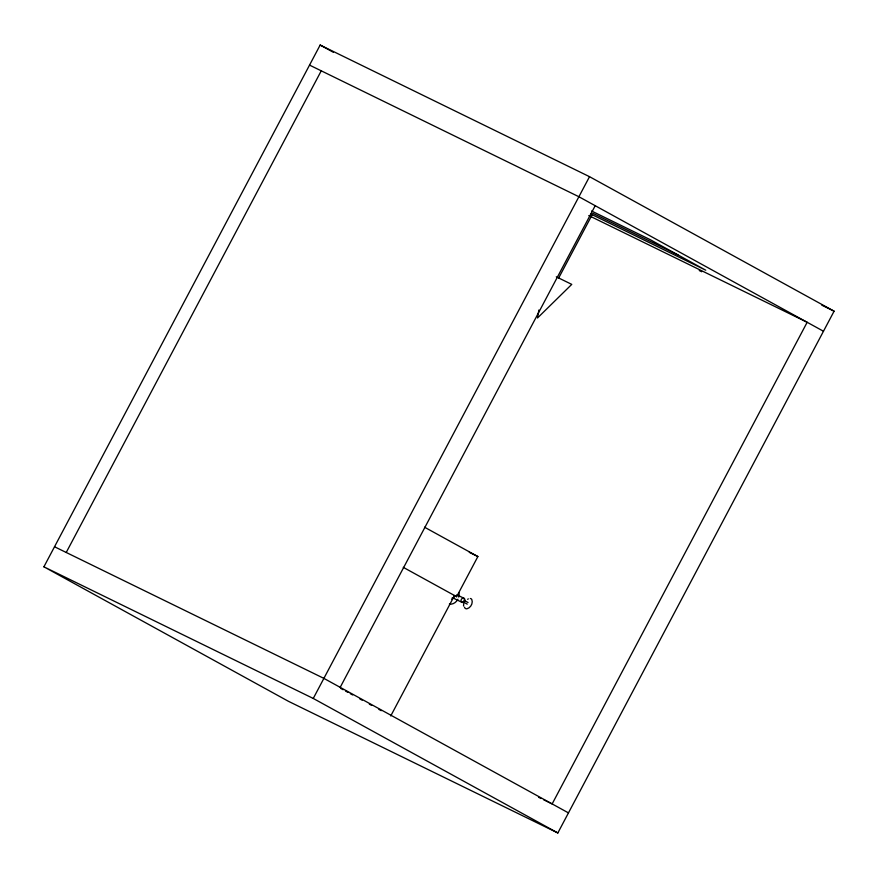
<?xml version="1.0" encoding="UTF-8"?>
<svg xmlns="http://www.w3.org/2000/svg" width="878" height="878" viewBox="0 0 878 878"><rect width="100%" height="100%" fill="white"/><g stroke="black" fill="none" stroke-linecap="round" stroke-linejoin="round"><path stroke-width="1.32" d="M538.894 310.022L537.512 317.979L571.765 284.384L556.301 276.822M463.749 603.493L463.54 606.018M43.9 566.815L320.163 45.041L589.522 176.676L834.1 311.185L557.837 832.959L288.478 701.324L43.9 566.815L313.259 698.449L557.837 832.959M66.234 552.471L321.249 70.833M313.259 698.449L589.522 176.676M340.192 687.353L595.207 205.704M558.682 277.986L592.902 213.354L678.068 254.971M390.754 715.932L454.508 595.514M454.178 595.482L456.637 596.689L477.884 556.542L424.524 527.195M467.634 599.301L468.325 598.873M821.797 305.171L834.1 311.185M309.539 65.104L578.898 196.738L823.476 331.247M591.553 210.994L650.368 239.738L705.758 270.204L590.576 213.914M588.787 215.56L807.167 322.281L552.152 803.93L543.57 799.726M699.25 270.545L701.709 271.752M469.291 552.35L477.884 556.542M456.801 594.757L464.023 598.291A2.272 1.855 -64 0 1 463.847 602.078A2.272 1.855 -64 0 1 461.016 600.519A2.272 1.855 -64 0 1 464.023 598.291M452.269 597.6L461.905 602.308M54.524 546.753L323.883 678.376L568.461 812.896M538.653 797.334L541.111 798.53M320.163 45.041L333.355 52.296M463.683 600.113L468.084 602.538M403.265 567.331L456.637 596.689M462.827 601.715L467.228 604.141M340.752 688.429L343.133 689.735M345.515 691.041L347.897 692.358M350.278 693.664L352.66 694.97M359.804 698.899L362.186 700.216M369.331 704.145L371.712 705.451M378.857 709.38L381.239 710.686M464.473 607.181L464.758 607.785A6.19 3.545 -61.2 0 0 466.844 608.805C470.641 607.993 473.363 603.076 471.782 599.476A6.19 3.545 -61.2 0 0 470.334 598.489M454.102 597.128A3.336 2.733 -64 0 1 451.544 599.026M458.953 592.826A8.648 7.079 -64 0 1 458.744 597.128M457.91 599.224A8.648 7.079 -64 0 1 449.404 604.075"/></g></svg>
